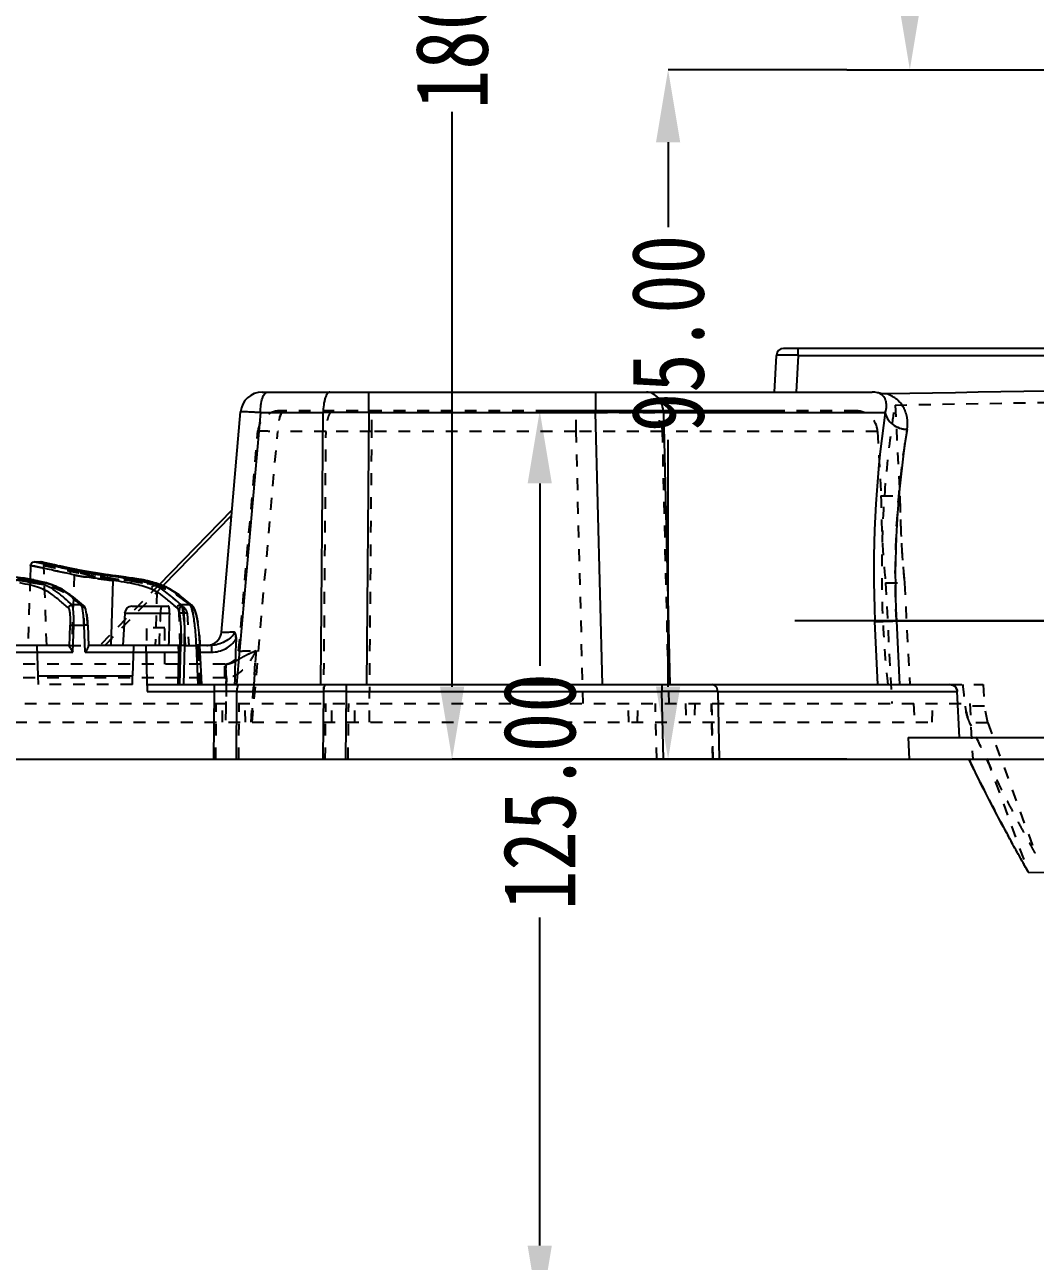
# Model space of a CAD drawing. Header units: millimetres. Extents: x -946 to 3963, y -10008 to 1396.
# Drawn here: x 113.6 to 252.9, y -220 to -49.7 of the extents above; entities that cross this region are included whole.
import ezdxf

# ---------------------------------------------------------------- set-up
doc = ezdxf.new("R2010")
doc.units = ezdxf.units.MM
doc.header["$LTSCALE"] = 16.335
doc.header["$PDMODE"] = 3
doc.header["$PDSIZE"] = 0.3125
doc.linetypes.add('HIDDEN', pattern=[0.2, 0.1, -0.1])
doc.layers.get('0').update_dxf_attribs({"linetype": 'CONTINUOUS'})
doc.layers.get('Defpoints').update_dxf_attribs({"linetype": 'CONTINUOUS'})
doc.layers.add('DEFAULT_2', color=8, linetype='HIDDEN')
doc.styles.get("Standard").update_dxf_attribs({"font": 'txt', "width": 0.8})
doc.dimstyles.new('11', dxfattribs={"dimtxt": 10, "dimasz": 10, "dimexe": 0, "dimexo": 0, "dimgap": 0, "dimtad": 0, "dimzin": 0, "dimdsep": 46, "dimtxsty": 'Standard', "dimcen": 0, "dimclrd": 4, "dimclre": 4, "dimclrt": 6, "dimazin": 0, "dimtfac": 1, "dimtofl": 0, "dimtmove": 0, "dimatfit": 3, "dimfxl": 0, "dimtolj": 1, "dimtzin": 0, "dimarcsym": 0})

# ---------------------------------------------------------------- blocks, each defined once
blk = doc.blocks.new('*D10')
at = {"color": 4, "lineweight": -2}
for p, q in [((226.92, -55.87), (202.29, -55.87)), ((202.29, -65.87), (202.29, -77.54)), ((202.29, -140.87), (202.29, -106.88)), ((226.92, -150.87), (202.29, -150.87))]:
    blk.add_line(p, q, dxfattribs=at)
at = {"color": 4}
for points in [[(200.62, -65.87), (203.96, -65.87), (202.29, -55.87)], [(200.62, -140.87), (203.96, -140.87), (202.29, -150.87)]]:
    blk.add_solid(points, dxfattribs=at)
at = {"layer": 'Defpoints', "color": 0}
for p in [(202.29, -55.87), (226.92, -55.87), (226.92, -150.87)]:
    blk.add_point(p, dxfattribs=at)
at = {"color": 6, "insert": (202.29, -92.21), "char_height": 10, "attachment_point": 5, "rotation": 90}
blk.add_mtext('\\A1;95.00', dxfattribs=at)
blk = doc.blocks.new('*D11')
at = {"color": 4, "lineweight": -2}
for p, q in [((214.49, 29.13), (172.52, 29.13)), ((172.52, 19.13), (172.52, -28.32)), ((172.52, -140.87), (172.52, -61.66)), ((214.49, -150.87), (172.52, -150.87))]:
    blk.add_line(p, q, dxfattribs=at)
at = {"color": 4}
for points in [[(170.86, 19.13), (174.19, 19.13), (172.52, 29.13)], [(170.86, -140.87), (174.19, -140.87), (172.52, -150.87)]]:
    blk.add_solid(points, dxfattribs=at)
at = {"layer": 'Defpoints', "color": 0}
for p in [(172.52, 29.13), (214.49, 29.13), (214.49, -150.87)]:
    blk.add_point(p, dxfattribs=at)
at = {"color": 6, "insert": (172.52, -44.99), "char_height": 10, "attachment_point": 5, "rotation": 90}
blk.add_mtext('\\A1;180.00', dxfattribs=at)
blk = doc.blocks.new('*D12')
at = {"color": 4, "lineweight": -2}
for p, q in [((217.61, -102.87), (184.6, -102.87)), ((184.6, -112.87), (184.6, -137.99)), ((184.6, -217.87), (184.6, -172.66)), ((217.61, -227.87), (184.6, -227.87))]:
    blk.add_line(p, q, dxfattribs=at)
at = {"color": 4}
for points in [[(182.93, -112.87), (186.27, -112.87), (184.6, -102.87)], [(182.93, -217.87), (186.27, -217.87), (184.6, -227.87)]]:
    blk.add_solid(points, dxfattribs=at)
at = {"layer": 'Defpoints', "color": 0}
for p in [(217.61, -102.87), (184.6, -227.87), (217.61, -227.87)]:
    blk.add_point(p, dxfattribs=at)
at = {"color": 6, "insert": (184.6, -155.33), "char_height": 10, "attachment_point": 5, "rotation": 90}
blk.add_mtext('\\A1;125.00', dxfattribs=at)
blk = doc.blocks.new('*D14')
at = {"color": 4, "lineweight": -2}
for p, q in [((226.92, -150.87), (415.79, -150.87)), ((415.79, -160.87), (415.79, -231.97)), ((415.79, -320.87), (415.79, -265.31)), ((226.92, -330.87), (415.79, -330.87))]:
    blk.add_line(p, q, dxfattribs=at)
at = {"color": 4}
for points in [[(414.12, -160.87), (417.45, -160.87), (415.79, -150.87)], [(414.12, -320.87), (417.45, -320.87), (415.79, -330.87)]]:
    blk.add_solid(points, dxfattribs=at)
at = {"layer": 'Defpoints', "color": 0}
for p in [(226.92, -150.87), (226.92, -330.87), (415.79, -330.87)]:
    blk.add_point(p, dxfattribs=at)
at = {"color": 6, "insert": (415.79, -248.64), "char_height": 10, "attachment_point": 5, "rotation": 90}
blk.add_mtext('\\A1;180.00', dxfattribs=at)
blk = doc.blocks.new('*D69')
at = {"color": 4, "lineweight": -2}
for p, q in [((186.91, 29.13), (235.6, 29.13)), ((235.6, 19.13), (235.6, -10.01)), ((235.6, -45.87), (235.6, -39.35)), ((226.92, -55.87), (235.6, -55.87))]:
    blk.add_line(p, q, dxfattribs=at)
at = {"color": 4}
for points in [[(233.93, 19.13), (237.27, 19.13), (235.6, 29.13)], [(233.93, -45.87), (237.27, -45.87), (235.6, -55.87)]]:
    blk.add_solid(points, dxfattribs=at)
at = {"layer": 'Defpoints', "color": 0}
for p in [(186.91, 29.13), (226.92, -55.87), (235.6, -55.87)]:
    blk.add_point(p, dxfattribs=at)
at = {"color": 6, "insert": (235.6, -24.68), "char_height": 10, "attachment_point": 5, "rotation": 90}
blk.add_mtext('\\A1;85.00', dxfattribs=at)
blk = doc.blocks.new('*D74')
at = {"color": 4, "lineweight": -2}
for p, q in [((226.92, -55.87), (381.93, -55.87)), ((381.93, -65.87), (381.93, -88.16)), ((381.93, -121.78), (381.93, -117.49)), ((368.06, -131.78), (381.93, -131.78))]:
    blk.add_line(p, q, dxfattribs=at)
at = {"color": 4}
for points in [[(380.27, -65.87), (383.6, -65.87), (381.93, -55.87)], [(380.27, -121.78), (383.6, -121.78), (381.93, -131.78)]]:
    blk.add_solid(points, dxfattribs=at)
at = {"layer": 'Defpoints', "color": 0}
for p in [(226.92, -55.87), (368.06, -131.78), (381.93, -131.78)]:
    blk.add_point(p, dxfattribs=at)
at = {"color": 6, "insert": (381.93, -102.83), "char_height": 10, "attachment_point": 5, "rotation": 90}
blk.add_mtext('\\A1;75.91', dxfattribs=at)

msp = doc.modelspace()

# ---------------------------------------------------------------- linework, layer by layer
at = {"color": 7, "linetype": 'Continuous'}
for p, q in [((216.941, -100.272), (217.205, -95.219)), ((336.261, -94.272), (218.204, -94.272)), ((220.201, -95.219), (219.937, -100.272)), ((220.201, -95.219), (220.201, -94.272)), ((220.201, -95.219), (336.261, -95.219)), ((146.371, -100.272), (230.392, -100.272)), ((161.065, -103.115), (161.065, -100.272)), ((192.285, -100.272), (192.285, -103.115)), ((140.729, -133.346), (143.383, -103.01)), ((146.107, -103.115), (142.83, -140.572)), ((146.107, -103.115), (154.749, -103.115)), ((154.43, -140.572), (154.749, -103.115)), ((161.065, -103.115), (160.746, -140.572)), ((161.065, -103.115), (192.285, -103.115)), ((193.226, -140.572), (192.285, -103.115)), ((201.653, -103.115), (232.208, -103.115)), ((201.653, -103.115), (202.542, -140.572)), ((132.148, -126.813), (142.203, -116.501)), ((142.135, -117.273), (132.68, -126.971)), ((114.444, -124.155), (114.376, -126.087)), ((114.695, -124.211), (114.444, -124.155)), ((115.003, -124.279), (114.695, -124.211)), ((114.943, -123.673), (115.778, -123.673)), ((115.19, -123.728), (114.943, -123.673)), ((116.763, -124.668), (115.003, -124.279)), ((115.72, -123.845), (115.19, -123.728)), ((115.819, -123.868), (115.72, -123.845)), ((116.356, -123.799), (115.779, -123.673)), ((116.707, -124.065), (115.819, -123.868)), ((116.409, -123.8), (115.879, -123.684)), ((113.747, -125.954), (107.626, -125.126)), ((113.746, -125.954), (113.659, -125.95)), ((114.377, -126.073), (113.742, -125.984)), ((113.746, -125.954), (113.746, -125.954)), ((121.306, -124.855), (120.023, -124.579)), ((121.304, -124.865), (121.404, -124.876)), ((121.404, -124.876), (121.411, -124.877)), ((125.021, -125.46), (121.405, -124.877)), ((129.951, -126.164), (125.021, -125.46)), ((125.783, -126.236), (125.515, -135.172)), ((132.161, -126.8), (129.731, -126.122)), ((133.083, -127.09), (129.951, -126.164)), ((135.016, -128.288), (133.083, -127.09)), ((121.729, -129.694), (120.337, -128.538)), ((136.711, -129.679), (135.016, -128.288)), ((121.4, -129.575), (120.145, -129.575)), ((121.729, -129.694), (121.723, -129.689)), ((127.402, -130.719), (127.168, -135.172)), ((127.402, -130.719), (133.568, -130.719)), ((128.4, -129.772), (133.442, -129.772)), ((135.13, -129.561), (136.384, -129.561)), ((136.711, -129.678), (136.701, -129.67)), ((119.809, -135.324), (119.89, -132.4)), ((120.281, -136.119), (120.384, -132.392)), ((120.384, -132.392), (121.808, -132.392)), ((121.969, -136.119), (121.808, -132.392)), ((122.29, -132.063), (122.244, -131.505)), ((122.307, -132.396), (122.29, -132.063)), ((122.307, -132.396), (122.307, -132.396)), ((122.307, -132.396), (122.432, -135.281)), ((231.202, -140.572), (230.796, -131.865)), ((233.757, -131.796), (315.313, -131.754)), ((233.757, -131.796), (234.165, -140.572)), ((119.736, -135.172), (107.778, -135.172)), ((107.82, -136.119), (120.281, -136.119)), ((115.317, -135.172), (115.427, -139.372)), ((121.969, -136.119), (134.851, -136.119)), ((134.736, -135.172), (122.365, -135.172)), ((128.6, -135.172), (128.49, -139.372)), ((130.317, -135.172), (130.483, -141.52)), ((134.877, -135.162), (134.728, -140.572)), ((134.877, -135.162), (135.163, -135.162)), ((135.017, -140.572), (135.163, -135.162)), ((135.657, -135.173), (135.511, -140.572)), ((135.657, -135.173), (137.279, -135.173)), ((137.515, -140.572), (137.279, -135.173)), ((137.778, -135.168), (137.753, -134.665)), ((139.348, -135.172), (137.779, -135.172)), ((137.779, -135.179), (137.779, -135.179)), ((138.014, -140.572), (137.779, -135.179)), ((137.82, -136.119), (139.348, -136.119)), ((139.348, -135.172), (139.348, -136.119)), ((115.427, -139.372), (128.49, -139.372)), ((130.459, -140.572), (241.131, -140.572)), ((139.72, -140.572), (139.72, -141.52)), ((157.961, -141.52), (157.961, -140.572)), ((201.447, -140.572), (201.447, -141.52)), ((130.483, -141.52), (139.72, -141.52)), ((139.72, -141.52), (139.64, -150.872)), ((142.798, -150.872), (142.878, -141.52)), ((142.878, -141.52), (154.803, -141.52)), ((154.803, -141.52), (154.723, -150.872)), ((157.881, -150.872), (157.961, -141.52)), ((157.961, -141.52), (201.447, -141.52)), ((201.677, -150.872), (201.447, -141.52)), ((209.127, -141.52), (242.144, -141.52)), ((209.127, -141.52), (209.347, -150.872)), ((242.443, -147.872), (242.144, -141.52)), ((235.36, -147.872), (311.934, -147.872)), ((235.36, -147.872), (235.509, -150.872)), ((-169.738, -150.872), (312.413, -150.872)), ((243.853, -151.091), (243.747, -150.872)), ((251.912, -166.4), (332.872, -167.813))]:
    msp.add_line(p, q, dxfattribs=at)
msp.add_line((336.261, -131.772), (219.731, -131.772))
for points in [[(120.337, -128.538), (118.794, -127.454), (116.621, -126.561), (113.746, -125.954)], [(122.112, -130.59), (122.031, -130.252), (121.938, -129.992), (121.803, -129.769), (121.723, -129.689)], [(122.244, -131.505), (122.184, -131.011), (122.112, -130.59)], [(137.23, -130.74), (137.057, -130.212), (136.848, -129.826), (136.701, -129.67)], [(137.753, -134.665), (137.661, -133.45), (137.538, -132.367), (137.392, -131.458), (137.23, -130.74)]]:
    msp.add_lwpolyline(points, dxfattribs=at)
for centre, radius, start, end in [((218.204, -95.272), 1, 90, 177), ((146.371, -103.272), 3, 90, 175), ((230.39, -103.29), 3.019, 75.29834, 89.97288), ((157.907, -2568.733), 2465.62, 89.926616, 90.073384), ((197.313, -841.042), 737.944, 89.855949, 90.390364), ((198.468, -429.276), 326.177, 89.44062, 89.87712), ((382.333, -124.892), 151.697, 171.74611, 182.63481), ((359.218, -125.558), 125.617, 170.77455, 182.84652), ((107.997, -162.605), 37.09, 81.06565, 81.21875), ((108.696, -158.223), 32.652, 79.45274, 81.08382), ((124.746, -106.25), 19.692, 259.67697, 259.85622), ((122.92, -118.993), 6.091, 254.61308, 255.40141), ((125.044, -151.1), 25.402, 78.1819, 79.63429), ((115.845, -150.516), 27.792, 47.45709, 49.68866), ((99.342, -173.526), 57.489, 49.88422, 50.56213), ((128.4, -130.772), 1, 90, 177), ((136.395, -130.046), 0.485, 50.86984, 91.21969), ((138.736, -133.172), 2, 287.34254, 355), ((205.287, -1327.24), 1185.727, 89.814457, 90.185543)]:
    msp.add_arc(centre, radius, start, end, dxfattribs=at)
msp.add_ellipse((156.362, -0.546), major_axis=(13.315, 151.981), ratio=0.0262184, start_param=-3.6343907, end_param=-3.5385921, dxfattribs=at)
for points, knots in [([(220.201, -95.22), (220.006, -95.216), (219.624, -95.21), (219.07, -95.203), (218.559, -95.199), (218.111, -95.198), (217.786, -95.198), (217.571, -95.201), (217.445, -95.203), (217.348, -95.207), (217.271, -95.208), (217.236, -95.216), (217.206, -95.214), (217.205, -95.22)], [0, 0, 0, 0, 0.195139, 0.3823862, 0.5551035, 0.7066391, 0.8304197, 0.8805752, 0.9224164, 0.9556094, 0.9798078, 0.9946755, 1, 1, 1, 1]), ([(146.392, -101.124), (146.434, -100.996), (146.521, -100.77), (146.682, -100.493), (146.858, -100.317), (146.996, -100.272), (147.055, -100.272)], [0, 0, 0, 0, 0.3569269, 0.6374694, 0.8434011, 1, 1, 1, 1]), ([(155.696, -100.272), (155.638, -100.272), (155.504, -100.315), (155.331, -100.484), (155.171, -100.753), (155.027, -101.117), (154.91, -101.561), (154.792, -102.233), (154.755, -102.76), (154.749, -103.115)], [0, 0, 0, 0, 0.0553516, 0.127672, 0.2258249, 0.3506518, 0.4989289, 0.662669, 1, 1, 1, 1]), ([(201.653, -103.115), (201.638, -102.756), (201.506, -102.031), (201, -101.08), (200.225, -100.426), (199.598, -100.272), (199.311, -100.272)], [0, 0, 0, 0, 0.2675116, 0.539137, 0.786428, 1, 1, 1, 1]), ([(232.208, -103.117), (232.311, -102.814), (232.434, -102.232), (232.335, -101.518), (232.115, -101.062), (231.883, -100.776), (231.569, -100.523), (231.305, -100.415), (231.157, -100.371)], [0, 0, 0, 0, 0.2900765, 0.5289605, 0.6376483, 0.7456503, 0.8598795, 1, 1, 1, 1]), ([(146.107, -103.115), (146.113, -102.767), (146.161, -102.095), (146.293, -101.432), (146.392, -101.124)], [0, 0, 0, 0, 0.5183929, 1, 1, 1, 1]), ([(235.227, -105.419), (235.292, -104.874), (235.325, -104.06), (235.046, -103.055), (234.746, -102.399), (234.356, -101.806), (233.655, -101.091), (232.961, -100.725), (232.465, -100.542)], [0, 0, 0, 0, 0.2699054, 0.3926155, 0.5100561, 0.6242123, 0.7399809, 1, 1, 1, 1]), ([(146.107, -103.115), (145.915, -103.104), (145.547, -103.083), (145.024, -103.055), (144.562, -103.032), (144.169, -103.015), (143.886, -103.005), (143.7, -103.001), (143.591, -102.999), (143.507, -103), (143.44, -103), (143.409, -103.005), (143.383, -103.006), (143.383, -103.01)], [0, 0, 0, 0, 0.2123126, 0.4049692, 0.5753127, 0.7206868, 0.8384379, 0.8861278, 0.9259209, 0.9574912, 0.9805194, 0.9947134, 1, 1, 1, 1]), ([(232.208, -103.115), (232.252, -103.411), (232.488, -104.031), (233.196, -104.782), (234.157, -105.278), (234.875, -105.407), (235.227, -105.419)], [0, 0, 0, 0, 0.2195795, 0.4722649, 0.7417191, 1, 1, 1, 1]), ([(114.444, -124.155), (114.448, -124.031), (114.559, -123.774), (114.818, -123.673), (114.943, -123.673)], [0, 0, 0, 0, 0.5001274, 1, 1, 1, 1]), ([(121.305, -124.865), (120.746, -124.738), (119.713, -124.523), (118.063, -124.17), (116.974, -123.933), (116.356, -123.799)], [0, 0, 0, 0, 0.3398504, 0.6247903, 1, 1, 1, 1]), ([(120.342, -124.857), (119.654, -124.708), (118.441, -124.449), (117.23, -124.181), (116.707, -124.065)], [0, 0, 0, 0, 0.5675554, 1, 1, 1, 1]), ([(107.914, -125.174), (108.829, -125.324), (110.749, -125.546), (112.663, -125.81), (113.659, -125.95)], [0, 0, 0, 0, 0.4795834, 1, 1, 1, 1]), ([(113.796, -126.173), (113.708, -126.156), (113.334, -126.086), (112.958, -126.023), (112.671, -125.979)], [0, 0, 0, 0, 0.2372812, 1, 1, 1, 1]), ([(119.86, -125.339), (119.564, -125.275), (118.531, -125.053), (117.499, -124.83), (116.763, -124.668)], [0, 0, 0, 0, 0.2870026, 1, 1, 1, 1]), ([(119.86, -125.339), (119.866, -125.216), (119.971, -124.967), (120.222, -124.859), (120.342, -124.857)], [0, 0, 0, 0, 0.505805, 1, 1, 1, 1]), ([(121.217, -125.624), (121.09, -125.601), (120.636, -125.514), (120.185, -125.41), (119.86, -125.339)], [0, 0, 0, 0, 0.2797576, 1, 1, 1, 1]), ([(121.891, -125.179), (121.743, -125.153), (121.224, -125.056), (120.711, -124.938), (120.342, -124.857)], [0, 0, 0, 0, 0.2851152, 1, 1, 1, 1]), ([(125.782, -126.235), (124.965, -126.127), (123.461, -125.946), (121.957, -125.756), (121.278, -125.635)], [0, 0, 0, 0, 0.5443533, 1, 1, 1, 1]), ([(122.035, -125.031), (121.974, -125.019), (121.756, -124.976), (121.54, -124.927), (121.385, -124.887)], [0, 0, 0, 0, 0.279381, 1, 1, 1, 1]), ([(131.574, -126.943), (131.043, -126.725), (129.733, -126.331), (127.911, -125.988), (126.127, -125.739), (124.626, -125.554), (123.202, -125.378), (122.298, -125.25), (121.891, -125.179)], [0, 0, 0, 0, 0.1745539, 0.414331, 0.5635607, 0.7224356, 0.874268, 1, 1, 1, 1]), ([(125.154, -125.479), (124.571, -125.406), (123.529, -125.278), (122.489, -125.119), (122.035, -125.031)], [0, 0, 0, 0, 0.5590525, 1, 1, 1, 1]), ([(129.614, -126.113), (128.91, -125.983), (127.424, -125.761), (125.933, -125.576), (125.154, -125.479)], [0, 0, 0, 0, 0.4771279, 1, 1, 1, 1]), ([(119.651, -130.053), (119.456, -129.874), (119.065, -129.524), (118.469, -129.025), (117.88, -128.544), (117.278, -128.061), (116.552, -127.612), (115.605, -127.215), (114.378, -126.859), (113.453, -126.664), (112.938, -126.569)], [0, 0, 0, 0, 0.1027999, 0.20407, 0.3022225, 0.3984841, 0.5038909, 0.6327554, 0.7961909, 1, 1, 1, 1]), ([(114.985, -126.434), (114.893, -126.411), (114.499, -126.316), (114.101, -126.232), (113.796, -126.173)], [0, 0, 0, 0, 0.233861, 1, 1, 1, 1]), ([(114.673, -126.122), (114.81, -126.148), (115.311, -126.246), (115.81, -126.359), (116.17, -126.455)], [0, 0, 0, 0, 0.2717052, 1, 1, 1, 1]), ([(120.145, -129.575), (119.811, -129.267), (119.141, -128.68), (118.286, -127.968), (117.552, -127.435), (116.877, -127.053), (116.009, -126.714), (115.352, -126.527), (114.985, -126.434)], [0, 0, 0, 0, 0.2222964, 0.4359776, 0.5446218, 0.6658403, 0.8147743, 1, 1, 1, 1]), ([(116.17, -126.455), (116.273, -126.482), (116.655, -126.587), (117.032, -126.709), (117.302, -126.809)], [0, 0, 0, 0, 0.2714302, 1, 1, 1, 1]), ([(117.302, -126.809), (117.368, -126.833), (117.615, -126.928), (117.859, -127.033), (118.034, -127.116)], [0, 0, 0, 0, 0.2652777, 1, 1, 1, 1]), ([(118.034, -127.116), (118.37, -127.276), (118.986, -127.628), (119.818, -128.259), (120.61, -128.904), (121.137, -129.344), (121.4, -129.575)], [0, 0, 0, 0, 0.2666778, 0.5069395, 0.749118, 1, 1, 1, 1]), ([(131.088, -127.423), (130.409, -127.141), (128.648, -126.655), (126.853, -126.378), (125.782, -126.235)], [0, 0, 0, 0, 0.4050036, 1, 1, 1, 1]), ([(132.703, -126.968), (132.54, -126.898), (131.743, -126.586), (130.91, -126.376), (130.246, -126.237)], [0, 0, 0, 0, 0.207427, 1, 1, 1, 1]), ([(131.088, -127.423), (131.095, -127.3), (131.203, -127.053), (131.453, -126.946), (131.574, -126.943)], [0, 0, 0, 0, 0.5040137, 1, 1, 1, 1]), ([(133.824, -129.323), (133.618, -129.148), (133.256, -128.853), (132.744, -128.433), (132.27, -128.064), (131.723, -127.713), (131.313, -127.517), (131.088, -127.423)], [0, 0, 0, 0, 0.2427363, 0.4185492, 0.5937437, 0.7815882, 1, 1, 1, 1]), ([(135.13, -129.561), (134.86, -129.313), (134.318, -128.834), (133.487, -128.159), (132.624, -127.456), (131.951, -127.098), (131.574, -126.943)], [0, 0, 0, 0, 0.2482018, 0.4894143, 0.7239503, 1, 1, 1, 1]), ([(135.861, -129.126), (135.622, -128.928), (135.151, -128.541), (134.435, -127.959), (133.632, -127.412), (133.032, -127.108), (132.703, -126.968)], [0, 0, 0, 0, 0.2425879, 0.476568, 0.7204515, 1, 1, 1, 1]), ([(119.651, -130.053), (119.657, -129.93), (119.769, -129.68), (120.022, -129.577), (120.145, -129.575)], [0, 0, 0, 0, 0.5003469, 1, 1, 1, 1]), ([(119.651, -130.053), (119.678, -130.077), (119.722, -130.164), (119.772, -130.329), (119.815, -130.559), (119.866, -130.974), (119.899, -131.596), (119.898, -132.119), (119.89, -132.4)], [0, 0, 0, 0, 0.0459752, 0.1186673, 0.2175499, 0.3404639, 0.6458238, 1, 1, 1, 1]), ([(120.384, -132.392), (120.392, -132.055), (120.393, -131.564), (120.371, -130.936), (120.345, -130.529), (120.309, -130.184), (120.266, -129.907), (120.218, -129.711), (120.174, -129.605), (120.145, -129.575)], [0, 0, 0, 0, 0.3552972, 0.5171195, 0.6617185, 0.7850097, 0.8837686, 0.9554884, 1, 1, 1, 1]), ([(121.723, -129.689), (121.7, -129.669), (121.604, -129.605), (121.485, -129.573), (121.4, -129.575)], [0, 0, 0, 0, 0.2601389, 1, 1, 1, 1]), ([(121.495, -129.759), (121.481, -129.72), (121.456, -129.655), (121.42, -129.594), (121.4, -129.575)], [0, 0, 0, 0, 0.5916004, 1, 1, 1, 1]), ([(121.654, -130.516), (121.633, -130.368), (121.59, -130.114), (121.53, -129.862), (121.495, -129.759)], [0, 0, 0, 0, 0.5779381, 1, 1, 1, 1]), ([(121.749, -131.385), (121.743, -131.307), (121.718, -131.016), (121.685, -130.727), (121.654, -130.516)], [0, 0, 0, 0, 0.2698439, 1, 1, 1, 1]), ([(133.568, -130.719), (133.572, -130.594), (133.571, -130.364), (133.55, -130.07), (133.516, -129.882), (133.479, -129.793), (133.453, -129.772), (133.442, -129.772)], [0, 0, 0, 0, 0.386597, 0.7030314, 0.9086397, 0.9663417, 1, 1, 1, 1]), ([(134.636, -130.039), (134.643, -129.916), (134.754, -129.667), (135.007, -129.563), (135.13, -129.561)], [0, 0, 0, 0, 0.5003584, 1, 1, 1, 1]), ([(134.636, -130.039), (134.695, -130.094), (134.792, -130.284), (134.9, -130.642), (134.996, -131.144), (135.074, -131.772), (135.132, -132.512), (135.181, -133.654), (135.179, -134.548), (135.163, -135.162)], [0, 0, 0, 0, 0.0464731, 0.1188946, 0.2173103, 0.3401969, 0.4843296, 0.6455648, 1, 1, 1, 1]), ([(135.13, -129.561), (135.191, -129.622), (135.287, -129.83), (135.395, -130.221), (135.491, -130.771), (135.569, -131.46), (135.627, -132.271), (135.676, -133.522), (135.673, -134.5), (135.657, -135.173)], [0, 0, 0, 0, 0.0454296, 0.1172827, 0.2154952, 0.3388439, 0.4836602, 0.6447491, 1, 1, 1, 1]), ([(136.505, -129.733), (136.495, -129.715), (136.461, -129.654), (136.42, -129.595), (136.384, -129.561)], [0, 0, 0, 0, 0.2940587, 1, 1, 1, 1]), ([(136.839, -130.861), (136.793, -130.633), (136.705, -130.251), (136.579, -129.876), (136.505, -129.733)], [0, 0, 0, 0, 0.5898747, 1, 1, 1, 1]), ([(137.279, -135.173), (137.247, -134.375), (137.15, -132.932), (136.966, -131.495), (136.839, -130.861)], [0, 0, 0, 0, 0.5521806, 1, 1, 1, 1]), ([(119.89, -132.4), (119.907, -132.395), (119.965, -132.393), (120.072, -132.387), (120.219, -132.388), (120.328, -132.39), (120.384, -132.392)], [0, 0, 0, 0, 0.1129792, 0.3407952, 0.6579706, 1, 1, 1, 1]), ([(121.808, -132.392), (121.804, -132.306), (121.79, -131.97), (121.77, -131.635), (121.749, -131.385)], [0, 0, 0, 0, 0.2556882, 1, 1, 1, 1]), ([(122.306, -132.396), (122.304, -132.393), (122.288, -132.391), (122.262, -132.387), (122.214, -132.385), (122.122, -132.383), (121.984, -132.386), (121.868, -132.389), (121.808, -132.392)], [0, 0, 0, 0, 0.0240119, 0.0818115, 0.1746654, 0.3029654, 0.6386763, 1, 1, 1, 1]), ([(230.796, -131.865), (230.924, -131.875), (231.286, -131.875), (231.952, -131.865), (232.81, -131.837), (233.436, -131.811), (233.757, -131.796)], [0, 0, 0, 0, 0.1301793, 0.3657913, 0.6744894, 1, 1, 1, 1]), ([(142.51, -133.312), (142.501, -133.475), (142.389, -133.712), (142.175, -133.956), (141.822, -134.29), (141.207, -134.686), (140.316, -135.066), (139.67, -135.172), (139.348, -135.172)], [0, 0, 0, 0, 0.1263882, 0.1895569, 0.2524502, 0.5017154, 0.7504809, 1, 1, 1, 1]), ([(139.348, -136.119), (139.683, -136.113), (140.357, -136.037), (141.306, -135.671), (142.135, -135.086), (142.573, -134.565), (142.747, -134.278)], [0, 0, 0, 0, 0.2502134, 0.5002948, 0.7502335, 1, 1, 1, 1]), ([(140.729, -133.346), (140.728, -133.349), (140.744, -133.349), (140.761, -133.352), (140.802, -133.353), (140.853, -133.354), (140.92, -133.354), (141.038, -133.353), (141.219, -133.35), (141.476, -133.344), (141.782, -133.336), (142.132, -133.325), (142.38, -133.316), (142.51, -133.311)], [0, 0, 0, 0, 0.0044226, 0.0170917, 0.0381197, 0.0674464, 0.1049921, 0.1506655, 0.2656293, 0.410504, 0.5833078, 0.7810422, 1, 1, 1, 1]), ([(142.747, -134.278), (142.75, -134.192), (142.744, -133.858), (142.645, -133.52), (142.51, -133.311)], [0, 0, 0, 0, 0.2577841, 1, 1, 1, 1]), ([(119.809, -135.324), (119.801, -135.285), (119.792, -135.235), (119.754, -135.172), (119.736, -135.172)], [0, 0, 0, 0, 0.6817373, 1, 1, 1, 1]), ([(119.809, -135.324), (119.812, -135.339), (119.833, -135.41), (119.868, -135.476), (119.896, -135.527)], [0, 0, 0, 0, 0.2105049, 1, 1, 1, 1]), ([(119.896, -135.527), (119.922, -135.574), (120.044, -135.776), (120.179, -135.969), (120.281, -136.119)], [0, 0, 0, 0, 0.2281352, 1, 1, 1, 1]), ([(121.969, -136.119), (122.021, -136.04), (122.124, -135.886), (122.269, -135.664), (122.379, -135.47), (122.434, -135.338), (122.432, -135.282)], [0, 0, 0, 0, 0.296806, 0.5776166, 0.8225553, 1, 1, 1, 1]), ([(134.851, -136.119), (134.854, -135.997), (134.854, -135.771), (134.837, -135.479), (134.805, -135.287), (134.772, -135.196), (134.747, -135.172), (134.736, -135.172)], [0, 0, 0, 0, 0.3776903, 0.6946821, 0.9066466, 0.9666329, 1, 1, 1, 1]), ([(135.163, -135.162), (135.18, -135.156), (135.237, -135.153), (135.345, -135.147), (135.493, -135.147), (135.601, -135.148), (135.657, -135.15)], [0, 0, 0, 0, 0.1102885, 0.3411902, 0.6596154, 1, 1, 1, 1]), ([(137.279, -135.161), (137.338, -135.158), (137.453, -135.155), (137.592, -135.153), (137.685, -135.155), (137.735, -135.158), (137.76, -135.162), (137.778, -135.164), (137.778, -135.168)], [0, 0, 0, 0, 0.3566478, 0.6924102, 0.8241843, 0.9203906, 0.978536, 1, 1, 1, 1]), ([(142.878, -141.52), (142.88, -141.401), (142.897, -141.174), (142.958, -140.873), (143.044, -140.664), (143.149, -140.572), (143.193, -140.572)], [0, 0, 0, 0, 0.340915, 0.6525406, 0.8723107, 1, 1, 1, 1]), ([(155.119, -140.572), (155.074, -140.572), (154.969, -140.664), (154.884, -140.873), (154.822, -141.174), (154.805, -141.401), (154.803, -141.52)], [0, 0, 0, 0, 0.1276894, 0.3474595, 0.6590847, 1, 1, 1, 1]), ([(209.127, -141.52), (209.122, -141.399), (209.073, -141.159), (208.879, -140.761), (208.558, -140.572), (208.359, -140.572)], [0, 0, 0, 0, 0.2741929, 0.5477642, 1, 1, 1, 1]), ([(242.144, -141.52), (242.132, -141.271), (241.899, -140.764), (241.381, -140.572), (241.131, -140.572)], [0, 0, 0, 0, 0.4995115, 1, 1, 1, 1]), ([(142.878, -141.52), (142.62, -141.519), (141.568, -141.519), (140.515, -141.519), (139.72, -141.52)], [0, 0, 0, 0, 0.2443205, 1, 1, 1, 1]), ([(157.961, -141.52), (157.693, -141.519), (156.641, -141.519), (155.588, -141.519), (154.803, -141.52)], [0, 0, 0, 0, 0.2541134, 1, 1, 1, 1]), ([(251.912, -166.4), (251.917, -166.405), (251.885, -166.355), (251.873, -166.329), (251.814, -166.227), (251.716, -166.051), (251.533, -165.729), (251.267, -165.254), (250.927, -164.646), (250.521, -163.915), (250.051, -163.064), (249.312, -161.712), (248.266, -159.772), (246.896, -157.169), (245.398, -154.238), (244.377, -152.171), (243.853, -151.091)], [0, 0, 0, 0, 0.0011652, 0.0046495, 0.0104349, 0.0185033, 0.0414169, 0.0732033, 0.1135272, 0.1620209, 0.2182986, 0.2819056, 0.4292285, 0.6003574, 0.7918129, 1, 1, 1, 1])]:
    msp.add_open_spline(points, degree=3, knots=knots, dxfattribs=at)
for points in [[(332.855, -98.712), (299.392, -99.32), (265.928, -99.93), (232.465, -100.542)], [(232.465, -100.542), (232.025, -100.549), (231.582, -100.482), (231.156, -100.371)], [(133.568, -130.719), (133.532, -132.204), (133.495, -133.688), (133.457, -135.172)]]:
    msp.add_open_spline(points, degree=3, dxfattribs=at)
at = {"layer": 'DEFAULT_2', "color": 8, "linetype": 'HIDDEN'}
for p, q in [((233.574, -102.064), (270.761, -101.415)), ((233.574, -102.064), (234.229, -114.572)), ((228.165, -102.872), (148.754, -102.872)), ((161.465, -105.715), (161.465, -102.872)), ((189.621, -105.715), (189.621, -102.872)), ((143.111, -135.946), (145.765, -105.61)), ((144.985, -145.772), (148.49, -105.715)), ((155.149, -105.715), (148.49, -105.715)), ((154.809, -145.772), (155.149, -105.715)), ((161.125, -145.772), (161.465, -105.715)), ((189.621, -105.715), (161.465, -105.715)), ((190.586, -143.172), (189.621, -105.715)), ((231.161, -105.715), (201.517, -105.715)), ((202.414, -143.172), (201.517, -105.715)), ((231.161, -105.715), (231.626, -114.572)), ((231.626, -114.572), (234.229, -114.572)), ((234.229, -114.572), (234.239, -115.259)), ((114.444, -124.155), (120.434, -125.466)), ((115.778, -123.673), (115.879, -123.684)), ((116.662, -135.172), (116.277, -124.155)), ((116.941, -124.3), (116.277, -124.155)), ((120.023, -124.579), (116.409, -123.8)), ((113.742, -125.984), (109.993, -125.456)), ((120.44, -125.466), (120.115, -135.172)), ((121.411, -124.877), (121.306, -124.855)), ((121.411, -124.877), (121.404, -124.876)), ((125.021, -125.46), (124.953, -125.451)), ((234.757, -125.437), (234.858, -126.572)), ((114.376, -126.087), (114.059, -135.172)), ((114.77, -126.129), (114.377, -126.073)), ((117.901, -127.009), (114.77, -126.129)), ((119.905, -128.203), (117.901, -127.009)), ((132.148, -126.813), (123.998, -135.172)), ((132.68, -126.971), (124.684, -135.172)), ((232.254, -126.572), (234.858, -126.572)), ((232.254, -126.572), (233.124, -143.172)), ((234.858, -126.572), (235.592, -140.572)), ((121.728, -129.693), (119.905, -128.203)), ((131.857, -127.806), (131.604, -135.172)), ((135.016, -128.288), (134.89, -128.191)), ((121.723, -129.688), (121.727, -129.692)), ((121.803, -129.77), (121.803, -129.769)), ((122.112, -130.591), (122.112, -130.59)), ((122.184, -131.013), (122.184, -131.012)), ((136.001, -130.719), (134.91, -130.719)), ((135.035, -135.172), (134.91, -130.719)), ((135.778, -135.172), (135.597, -130.719)), ((136.001, -130.719), (136.234, -135.172)), ((136.701, -129.669), (136.711, -129.679)), ((122.244, -131.509), (122.244, -131.507)), ((122.29, -132.067), (122.29, -132.065)), ((122.302, -132.4), (122.307, -132.396)), ((122.307, -132.396), (122.307, -132.396)), ((132.951, -132.772), (130.451, -132.772)), ((130.451, -137.772), (130.451, -132.772)), ((132.951, -137.772), (132.951, -132.772)), ((137.541, -132.387), (137.538, -132.367)), ((137.663, -133.469), (137.661, -133.45)), ((119.736, -135.172), (122.365, -135.172)), ((122.425, -135.247), (122.432, -135.282)), ((134.736, -135.172), (134.877, -135.162)), ((134.877, -135.162), (135.163, -135.162)), ((135.163, -135.162), (135.657, -135.173)), ((137.779, -135.172), (137.279, -135.173)), ((137.74, -140.572), (137.507, -135.172)), ((137.773, -135.173), (137.507, -135.173)), ((137.82, -136.119), (137.548, -136.119)), ((137.886, -137.772), (137.773, -135.173)), ((137.773, -135.183), (137.779, -135.179)), ((144.834, -145.772), (145.515, -135.889)), ((145.515, -135.889), (145.189, -140.572)), ((141.207, -137.772), (-150.426, -137.772)), ((138.009, -140.572), (137.886, -137.772)), ((141.207, -139.667), (141.207, -137.772)), ((141.207, -139.667), (-84.794, -139.667)), ((115.427, -139.372), (115.459, -140.572)), ((128.459, -140.572), (128.49, -139.372)), ((141.405, -140.572), (141.427, -139.661)), ((128.459, -140.572), (115.459, -140.572)), ((145.189, -140.572), (144.834, -145.772)), ((241.131, -140.572), (245.72, -140.572)), ((245.721, -140.572), (245.876, -143.53)), ((-167.336, -143.172), (243.857, -143.172)), ((139.965, -150.872), (140.03, -143.172)), ((140.862, -145.772), (140.862, -143.172)), ((143.123, -150.872), (143.188, -143.172)), ((144.031, -145.772), (144.009, -143.172)), ((155.048, -150.872), (155.113, -143.172)), ((155.957, -145.772), (155.934, -143.172)), ((158.206, -150.872), (158.271, -143.172)), ((159.115, -145.772), (159.092, -143.172)), ((196.895, -145.772), (196.829, -143.172)), ((198.062, -145.772), (198.127, -143.172)), ((200.737, -150.872), (200.546, -143.172)), ((204.709, -143.172), (204.773, -145.772)), ((205.951, -143.172), (205.888, -145.772)), ((208.447, -150.872), (208.264, -143.172)), ((208.264, -143.172), (208.326, -145.772)), ((236.124, -143.172), (236.261, -145.772)), ((238.661, -145.772), (238.797, -143.172)), ((245.876, -143.53), (243.215, -143.53)), ((243.857, -143.172), (244.261, -150.872)), ((246.347, -145.847), (245.876, -143.53)), ((-162.139, -145.772), (238.661, -145.772)), ((208.326, -145.772), (208.447, -150.872)), ((246.347, -145.847), (243.869, -145.847)), ((246.347, -145.847), (252.886, -163.813)), ((243.747, -150.872), (243.853, -151.091)), ((246.261, -150.872), (251.912, -166.4)), ((248.858, -160.868), (248.908, -160.961)), ((251.574, -165.8), (251.912, -166.4))]:
    msp.add_line(p, q, dxfattribs=at)
msp.add_lwpolyline([(134.89, -128.191), (132.878, -127), (132.161, -126.8)], dxfattribs=at)
for centre, radius, start, end in [((148.754, -105.872), 3, 90, 175), ((157.907, -2504.865), 2401.753, 89.924665, 90.075335), ((228.165, -105.872), 3, 3, 90), ((158.307, -2571.333), 2465.62, 89.926616, 90.073384), ((158.307, -2507.465), 2401.752, 89.924665, 90.075335), ((377.021, -112.968), 145.405, 180.63182, 185.36818), ((382.26, -112.83), 148.041, 180.67402, 185.32598), ((381.789, -112.857), 147.57, 180.9328, 184.89033), ((109.78, -177.88), 53.888, 77.12487, 77.68452), ((108.151, -165.043), 39.071, 80.54429, 81.54899), ((54.305, -208.999), 103.927, 49.43189, 49.63843), ((135.002, -130.772), 1, 3, 72.54006), ((65.753, -213.196), 109.425, 49.45929, 49.65229), ((138.736, -133.172), 2, 270, 287.34254), ((141.119, -135.772), 2, 270, 355), ((141.207, -135.577), 2.195, 270.00277, 272.96051), ((141.207, -135.542), 4.125, 270.00074, 273.0537), ((1174.179, -164.448), 1033.05, 178.625115, 178.964097), ((-318.931, -164.14), 461.008, 3.04368, 3.21247), ((1120.57, -163.347), 979.43, 178.667523, 178.971784), ((403.058, -124.057), 161.024, 185.8867, 186.94584), ((402.878, -124.077), 160.843, 185.88611, 186.94644), ((205.287, -1614.941), 1473.427, 89.850686, 90.149314), ((468.823, -41.987), 250.03, 205.87208, 207.25017), ((486.585, -32.894), 269.985, 207.23952, 208.29442), ((502.253, -24.512), 287.754, 208.3066, 208.98941), ((512.742, -18.739), 299.726, 208.9828, 209.18822), ((509.286, -20.658), 295.773, 209.19033, 209.38795)]:
    msp.add_arc(centre, radius, start, end, dxfattribs=at)
for points, knots in [([(232.594, -140.572), (232.102, -135.961), (231.573, -127.102), (231.958, -115.285), (232.828, -107.089), (233.409, -103.116), (233.574, -102.064)], [0, 0, 0, 0, 0.3602015, 0.6880996, 0.917309, 1, 1, 1, 1]), ([(149.437, -102.872), (149.379, -102.872), (149.245, -102.915), (149.071, -103.084), (148.912, -103.353), (148.768, -103.717), (148.651, -104.161), (148.533, -104.833), (148.496, -105.36), (148.49, -105.715)], [0, 0, 0, 0, 0.0553516, 0.127672, 0.2258249, 0.3506518, 0.4989289, 0.662669, 1, 1, 1, 1]), ([(148.775, -103.724), (148.796, -103.66), (148.874, -103.441), (148.976, -103.228), (149.076, -103.097)], [0, 0, 0, 0, 0.2921619, 1, 1, 1, 1]), ([(156.097, -102.872), (156.039, -102.872), (155.904, -102.915), (155.731, -103.084), (155.571, -103.353), (155.428, -103.717), (155.311, -104.161), (155.192, -104.833), (155.155, -105.36), (155.149, -105.715)], [0, 0, 0, 0, 0.0553516, 0.127672, 0.2258249, 0.3506518, 0.4989289, 0.662669, 1, 1, 1, 1]), ([(192.285, -103.115), (194.014, -103.104), (197.137, -103.093), (200.259, -103.101), (201.653, -103.115)], [0, 0, 0, 0, 0.5537498, 1, 1, 1, 1]), ([(201.517, -105.715), (201.502, -105.355), (201.368, -104.63), (200.852, -103.678), (200.064, -103.025), (199.429, -102.872), (199.138, -102.872)], [0, 0, 0, 0, 0.265856, 0.5366635, 0.7846663, 1, 1, 1, 1]), ([(232.208, -103.115), (232.252, -103.411), (232.488, -104.031), (233.196, -104.782), (234.157, -105.278), (234.875, -105.407), (235.227, -105.419)], [0, 0, 0, 0, 0.2195761, 0.4722529, 0.7417101, 1, 1, 1, 1]), ([(145.765, -105.61), (145.766, -105.606), (145.791, -105.605), (145.822, -105.6), (145.889, -105.6), (145.973, -105.599), (146.082, -105.601), (146.268, -105.605), (146.551, -105.615), (146.945, -105.632), (147.407, -105.655), (147.929, -105.683), (148.297, -105.704), (148.49, -105.715)], [0, 0, 0, 0, 0.0052866, 0.0194806, 0.0425088, 0.0740791, 0.1138722, 0.1615621, 0.2793132, 0.4246873, 0.5950308, 0.7876874, 1, 1, 1, 1]), ([(233.757, -131.796), (233.505, -126.841), (233.591, -117.997), (234.613, -109.226), (235.227, -105.419)], [0, 0, 0, 0, 0.5626526, 1, 1, 1, 1]), ([(201.517, -105.714), (199.762, -105.699), (195.796, -105.692), (191.831, -105.703), (189.621, -105.714)], [0, 0, 0, 0, 0.442746, 1, 1, 1, 1]), ([(101.277, -124.155), (101.277, -124.154), (101.284, -124.158), (101.289, -124.157), (101.304, -124.162), (101.333, -124.167), (101.384, -124.179), (101.46, -124.195), (101.559, -124.217), (101.679, -124.243), (101.822, -124.274), (102.055, -124.325), (102.4, -124.4), (102.878, -124.504), (103.44, -124.627), (104.089, -124.768), (104.831, -124.927), (105.656, -125.098), (106.552, -125.29), (107.584, -125.533), (108.891, -125.75), (111.107, -126.027), (112.899, -126.242), (114.119, -126.43)], [0, 0, 0, 0, 0.0002152, 0.0008608, 0.0019367, 0.0034427, 0.0077447, 0.0137658, 0.0215051, 0.0309615, 0.0421337, 0.0550128, 0.0858334, 0.1233062, 0.1673306, 0.2180591, 0.2760124, 0.3416859, 0.4118823, 0.4865997, 0.5853353, 0.7161937, 1, 1, 1, 1]), ([(116.707, -124.065), (116.533, -124.027), (116.234, -123.96), (115.832, -123.87), (115.516, -123.801), (115.287, -123.749), (115.083, -123.706), (115.035, -123.69), (114.932, -123.673), (114.943, -123.673)], [0, 0, 0, 0, 0.2941671, 0.5092152, 0.6866387, 0.8235691, 0.92137, 0.9807369, 1, 1, 1, 1]), ([(121.305, -124.865), (120.888, -124.77), (120.091, -124.599), (118.974, -124.367), (118.017, -124.159), (117.234, -123.989), (116.69, -123.871), (116.341, -123.795), (116.144, -123.752), (115.991, -123.72), (115.882, -123.694), (115.815, -123.683), (115.787, -123.673), (115.779, -123.673)], [0, 0, 0, 0, 0.2271924, 0.4327103, 0.6053161, 0.7469259, 0.8575012, 0.9009745, 0.9365743, 0.9642951, 0.9841187, 0.9960266, 1, 1, 1, 1]), ([(115.879, -123.684), (115.943, -123.698), (116.069, -123.75), (116.164, -123.849), (116.199, -123.906)], [0, 0, 0, 0, 0.4963004, 1, 1, 1, 1]), ([(116.199, -123.906), (116.211, -123.925), (116.252, -124.003), (116.275, -124.091), (116.277, -124.155)], [0, 0, 0, 0, 0.2611413, 1, 1, 1, 1]), ([(116.277, -124.155), (116.277, -124.154), (116.29, -124.161), (116.301, -124.159), (116.331, -124.168), (116.368, -124.175), (116.418, -124.186), (116.505, -124.205), (116.641, -124.235), (116.837, -124.278), (117.076, -124.33), (117.359, -124.392), (117.822, -124.492), (118.508, -124.641), (119.461, -124.849), (120.575, -125.082), (121.371, -125.252), (121.788, -125.347)], [0, 0, 0, 0, 0.0009932, 0.0039711, 0.0089316, 0.0158723, 0.0247908, 0.0356849, 0.0633905, 0.098971, 0.1424236, 0.1937633, 0.2529682, 0.3944988, 0.5669608, 0.7724325, 1, 1, 1, 1]), ([(118.034, -127.118), (117.68, -126.95), (116.604, -126.53), (114.472, -126.048), (111.631, -125.652), (109.114, -125.361), (107.325, -125.091), (106.609, -124.945), (106.313, -124.868)], [0, 0, 0, 0, 0.098079, 0.2881898, 0.5465808, 0.8169155, 0.9233056, 1, 1, 1, 1]), ([(113.893, -126.396), (113.194, -126.291), (111.793, -126.109), (109.818, -125.868), (108.147, -125.643), (107.19, -125.439), (106.799, -125.35)], [0, 0, 0, 0, 0.2954152, 0.5910081, 0.8323544, 1, 1, 1, 1]), ([(114.984, -126.436), (114.775, -126.384), (113.972, -126.196), (113.161, -126.048), (112.56, -125.95)], [0, 0, 0, 0, 0.2612839, 1, 1, 1, 1]), ([(114.119, -126.43), (114.119, -126.319), (114.056, -126.093), (113.85, -125.97), (113.746, -125.954)], [0, 0, 0, 0, 0.5139451, 1, 1, 1, 1]), ([(124.592, -125.551), (124.059, -125.488), (123.098, -125.368), (121.808, -125.168), (120.926, -124.993), (120.469, -124.892), (120.341, -124.863)], [0, 0, 0, 0, 0.3740758, 0.6741307, 0.908427, 1, 1, 1, 1]), ([(120.434, -125.466), (120.659, -125.515), (121.166, -125.62), (122.025, -125.759), (123.046, -125.893), (123.784, -125.984), (124.172, -126.031)], [0, 0, 0, 0, 0.1830862, 0.4106146, 0.6900263, 1, 1, 1, 1]), ([(136.384, -129.561), (136.067, -129.283), (135.43, -128.757), (134.462, -127.963), (133.321, -127.209), (131.719, -126.555), (129.445, -126.044), (126.604, -125.648), (124.09, -125.358), (122.308, -125.088), (121.596, -124.942), (121.302, -124.865)], [0, 0, 0, 0, 0.0784116, 0.153581, 0.2326903, 0.3317487, 0.4731606, 0.6649307, 0.8649422, 0.9434647, 1, 1, 1, 1]), ([(121.411, -124.877), (121.515, -124.901), (121.713, -125.023), (121.786, -125.241), (121.788, -125.347)], [0, 0, 0, 0, 0.5017191, 1, 1, 1, 1]), ([(121.788, -125.347), (121.786, -125.241), (121.713, -125.023), (121.515, -124.901), (121.411, -124.877)], [0, 0, 0, 0, 0.4983056, 1, 1, 1, 1]), ([(121.788, -125.347), (122.086, -125.415), (122.781, -125.568), (123.998, -125.763), (125.484, -125.949), (127.121, -126.151), (128.729, -126.364), (130.508, -126.653), (132.238, -127.048), (133.821, -127.694), (134.951, -128.452), (135.927, -129.232), (136.559, -129.766), (136.878, -130.039)], [0, 0, 0, 0, 0.0568471, 0.1321684, 0.2290537, 0.3350451, 0.4388252, 0.5305385, 0.6699579, 0.7678037, 0.8462827, 0.9218102, 1, 1, 1, 1]), ([(132.097, -127.061), (131.369, -126.844), (130.142, -126.584), (128.373, -126.315), (126.815, -126.113), (125.259, -125.921), (123.864, -125.744), (122.723, -125.556), (122.071, -125.412), (121.788, -125.347)], [0, 0, 0, 0, 0.2180668, 0.3587126, 0.5134034, 0.6685438, 0.8084475, 0.9168065, 1, 1, 1, 1]), ([(124.172, -126.031), (124.18, -125.913), (124.263, -125.681), (124.485, -125.558), (124.593, -125.551)], [0, 0, 0, 0, 0.5240401, 1, 1, 1, 1]), ([(114.119, -126.43), (114.731, -126.525), (115.821, -126.719), (117.265, -127.09), (118.375, -127.504), (119.235, -127.966), (119.945, -128.46), (120.826, -129.146), (121.466, -129.686), (121.894, -130.053)], [0, 0, 0, 0, 0.212166, 0.3793924, 0.5104862, 0.6173533, 0.7130489, 0.8066717, 1, 1, 1, 1]), ([(116.506, -126.899), (116.364, -126.862), (115.722, -126.709), (115.074, -126.587), (114.569, -126.502)], [0, 0, 0, 0, 0.2234815, 1, 1, 1, 1]), ([(121.609, -129.81), (121.277, -129.527), (120.778, -129.111), (120.099, -128.58), (119.573, -128.196), (118.99, -127.829), (117.989, -127.326), (117.13, -127.057), (116.506, -126.899)], [0, 0, 0, 0, 0.2202432, 0.3276677, 0.4354574, 0.5488839, 0.6750376, 1, 1, 1, 1]), ([(135.13, -129.561), (134.892, -129.342), (134.411, -128.917), (133.796, -128.414), (133.317, -128.021), (132.96, -127.732), (132.572, -127.454), (132.111, -127.182), (131.766, -127.023), (131.574, -126.943)], [0, 0, 0, 0, 0.2192522, 0.4336079, 0.5367357, 0.6384233, 0.7438672, 0.8593075, 1, 1, 1, 1]), ([(135.83, -129.16), (135.586, -128.961), (135.089, -128.568), (134.283, -127.99), (133.289, -127.458), (132.527, -127.189), (132.097, -127.061)], [0, 0, 0, 0, 0.2188549, 0.4401067, 0.6884499, 1, 1, 1, 1]), ([(133.824, -129.323), (133.867, -129.359), (134.142, -129.593), (134.411, -129.833), (134.636, -130.039)], [0, 0, 0, 0, 0.1537432, 1, 1, 1, 1]), ([(136.587, -129.791), (136.523, -129.737), (136.273, -129.525), (136.02, -129.315), (135.83, -129.16)], [0, 0, 0, 0, 0.2532681, 1, 1, 1, 1]), ([(121.4, -129.575), (121.431, -129.605), (121.462, -129.669), (121.486, -129.735), (121.494, -129.759)], [0, 0, 0, 0, 0.6287977, 1, 1, 1, 1]), ([(121.727, -129.692), (121.754, -129.715), (121.845, -129.815), (121.893, -129.953), (121.894, -130.053)], [0, 0, 0, 0, 0.2592997, 1, 1, 1, 1]), ([(122.302, -132.4), (122.29, -132.118), (122.254, -131.593), (122.177, -130.973), (122.096, -130.559), (122.036, -130.328), (121.974, -130.164), (121.923, -130.077), (121.894, -130.053)], [0, 0, 0, 0, 0.352293, 0.656517, 0.7795139, 0.8789722, 0.9527002, 1, 1, 1, 1]), ([(122.148, -130.837), (122.168, -130.95), (122.244, -131.468), (122.284, -131.992), (122.302, -132.4)], [0, 0, 0, 0, 0.2192158, 1, 1, 1, 1]), ([(132.369, -130.719), (132.374, -130.593), (132.391, -130.364), (132.432, -130.069), (132.478, -129.881), (132.52, -129.794), (132.546, -129.772), (132.558, -129.772)], [0, 0, 0, 0, 0.3844425, 0.7006148, 0.9076217, 0.9662302, 1, 1, 1, 1]), ([(135.302, -129.818), (135.264, -129.806), (135.202, -129.802), (135.121, -129.826), (135.057, -129.873), (134.998, -129.965), (134.947, -130.127), (134.91, -130.385), (134.906, -130.595), (134.91, -130.719)], [0, 0, 0, 0, 0.1041349, 0.1587708, 0.2216921, 0.3088275, 0.4457922, 0.6684921, 1, 1, 1, 1]), ([(134.91, -130.719), (134.906, -130.595), (134.91, -130.385), (134.947, -130.127), (134.998, -129.965), (135.057, -129.872), (135.12, -129.825), (135.202, -129.802), (135.264, -129.806), (135.302, -129.818)], [0, 0, 0, 0, 0.3313659, 0.5538248, 0.6906792, 0.7776608, 0.8404591, 0.895229, 1, 1, 1, 1]), ([(135.657, -135.173), (135.673, -134.5), (135.676, -133.522), (135.627, -132.271), (135.569, -131.46), (135.491, -130.771), (135.395, -130.221), (135.287, -129.83), (135.191, -129.622), (135.13, -129.561)], [0, 0, 0, 0, 0.3552509, 0.5163397, 0.661156, 0.7845047, 0.8827172, 0.9545703, 1, 1, 1, 1]), ([(135.597, -130.719), (135.591, -130.559), (135.566, -130.309), (135.492, -130.018), (135.402, -129.869), (135.331, -129.827), (135.302, -129.818)], [0, 0, 0, 0, 0.4869324, 0.7592818, 0.9051883, 1, 1, 1, 1]), ([(136.384, -129.561), (136.449, -129.622), (136.56, -129.829), (136.694, -130.22), (136.782, -130.585), (136.83, -130.815), (136.839, -130.861)], [0, 0, 0, 0, 0.1920778, 0.4921502, 0.8994437, 1, 1, 1, 1]), ([(136.878, -130.039), (136.877, -129.974), (136.848, -129.837), (136.764, -129.724), (136.711, -129.678)], [0, 0, 0, 0, 0.4823261, 1, 1, 1, 1]), ([(137.773, -135.173), (137.746, -134.556), (137.684, -133.658), (137.555, -132.515), (137.444, -131.774), (137.32, -131.145), (137.188, -130.643), (137.053, -130.283), (136.942, -130.094), (136.878, -130.039)], [0, 0, 0, 0, 0.3524504, 0.5129454, 0.6566692, 0.7796459, 0.878722, 0.9522324, 1, 1, 1, 1]), ([(136.878, -130.039), (136.927, -130.081), (137.016, -130.214), (137.078, -130.358), (137.111, -130.444)], [0, 0, 0, 0, 0.4079016, 1, 1, 1, 1]), ([(137.111, -130.444), (137.208, -130.697), (137.367, -131.325), (137.548, -132.408), (137.69, -133.726), (137.751, -134.675), (137.773, -135.173)], [0, 0, 0, 0, 0.169542, 0.4041686, 0.6878934, 1, 1, 1, 1]), ([(230.796, -131.865), (230.924, -131.875), (231.286, -131.875), (231.952, -131.865), (232.81, -131.837), (233.436, -131.811), (233.757, -131.796)], [0, 0, 0, 0, 0.1301792, 0.3657907, 0.6744887, 1, 1, 1, 1]), ([(142.51, -133.311), (142.554, -133.379), (142.709, -133.678), (142.757, -134.025), (142.747, -134.278)], [0, 0, 0, 0, 0.242394, 1, 1, 1, 1]), ([(119.896, -135.527), (119.889, -135.515), (119.854, -135.45), (119.821, -135.383), (119.809, -135.324)], [0, 0, 0, 0, 0.1913407, 1, 1, 1, 1]), ([(122.425, -135.247), (122.417, -135.227), (122.405, -135.198), (122.377, -135.172), (122.365, -135.172)], [0, 0, 0, 0, 0.6433351, 1, 1, 1, 1]), ([(137.778, -135.168), (137.778, -135.165), (137.76, -135.161), (137.736, -135.158), (137.686, -135.155), (137.593, -135.153), (137.454, -135.155), (137.338, -135.158), (137.279, -135.161)], [0, 0, 0, 0, 0.0204754, 0.0775845, 0.1734237, 0.305006, 0.6418043, 1, 1, 1, 1]), ([(137.365, -135.172), (137.377, -135.172), (137.403, -135.196), (137.444, -135.287), (137.488, -135.478), (137.527, -135.77), (137.543, -135.997), (137.548, -136.119)], [0, 0, 0, 0, 0.0344245, 0.0957794, 0.3088819, 0.6246752, 1, 1, 1, 1]), ([(141.32, -137.769), (142.088, -137.729), (143.099, -137.055), (144.443, -136.35), (145.144, -136.036), (145.515, -135.889)], [0, 0, 0, 0, 0.5013128, 0.7400162, 1, 1, 1, 1]), ([(145.515, -135.889), (145.3, -136.321), (144.826, -137.162), (144.121, -138.151), (143.417, -138.819), (142.821, -139.241), (142.153, -139.547), (141.67, -139.645), (141.427, -139.661)], [0, 0, 0, 0, 0.2490794, 0.4982974, 0.623231, 0.7484993, 0.8741462, 1, 1, 1, 1]), ([(143.111, -135.946), (143.111, -135.95), (143.133, -135.949), (143.157, -135.953), (143.213, -135.953), (143.284, -135.954), (143.377, -135.953), (143.54, -135.951), (143.789, -135.946), (144.139, -135.936), (144.551, -135.924), (145.017, -135.908), (145.344, -135.896), (145.515, -135.889)], [0, 0, 0, 0, 0.004481, 0.0175281, 0.0392072, 0.069454, 0.1081562, 0.1550647, 0.2723701, 0.418936, 0.5916666, 0.7869751, 1, 1, 1, 1]), ([(143.825, -136.682), (143.955, -136.612), (144.507, -136.324), (145.074, -136.065), (145.515, -135.889)], [0, 0, 0, 0, 0.2365709, 1, 1, 1, 1]), ([(141.32, -137.769), (141.376, -137.766), (141.592, -137.747), (141.805, -137.698), (141.959, -137.649)], [0, 0, 0, 0, 0.2558351, 1, 1, 1, 1]), ([(141.427, -139.661), (141.414, -139.427), (141.396, -139.081), (141.371, -138.635), (141.355, -138.342), (141.34, -138.104), (141.334, -137.93), (141.321, -137.827), (141.324, -137.78), (141.32, -137.769)], [0, 0, 0, 0, 0.3708729, 0.5487112, 0.7067316, 0.8351413, 0.9275186, 0.9816035, 1, 1, 1, 1]), ([(141.32, -137.769), (141.324, -137.78), (141.321, -137.825), (141.333, -137.924), (141.34, -138.092), (141.348, -138.227), (141.353, -138.305)], [0, 0, 0, 0, 0.0627685, 0.2469786, 0.5616669, 1, 1, 1, 1]), ([(141.959, -137.649), (142.073, -137.612), (142.498, -137.448), (142.89, -137.216), (143.179, -137.048)], [0, 0, 0, 0, 0.2651179, 1, 1, 1, 1]), ([(241.131, -140.572), (241.381, -140.572), (241.899, -140.764), (242.132, -141.271), (242.144, -141.52)], [0, 0, 0, 0, 0.5004815, 1, 1, 1, 1]), ([(243.869, -145.847), (243.787, -145.665), (243.482, -144.92), (243.288, -144.129), (243.215, -143.53)], [0, 0, 0, 0, 0.2488333, 1, 1, 1, 1]), ([(243.215, -143.53), (243.24, -143.731), (243.369, -144.525), (243.621, -145.299), (243.869, -145.847)], [0, 0, 0, 0, 0.2521062, 1, 1, 1, 1]), ([(252.886, -163.813), (252.884, -163.812), (252.883, -163.801), (252.872, -163.79), (252.859, -163.761), (252.838, -163.725), (252.812, -163.678), (252.766, -163.594), (252.694, -163.464), (252.591, -163.276), (252.466, -163.047), (252.319, -162.777), (252.082, -162.34), (251.735, -161.699), (251.264, -160.822), (250.724, -159.807), (250.121, -158.661), (249.463, -157.394), (248.487, -155.491), (247.175, -152.873), (245.534, -149.476), (244.43, -147.089), (243.869, -145.847)], [0, 0, 0, 0, 0.0002986, 0.0011937, 0.0026841, 0.0047685, 0.0074457, 0.0107145, 0.0190222, 0.0296817, 0.042677, 0.0579597, 0.0754713, 0.1169463, 0.1666274, 0.2240075, 0.2885689, 0.3597764, 0.4370657, 0.6077105, 0.7966503, 1, 1, 1, 1])]:
    msp.add_open_spline(points, degree=3, knots=knots, dxfattribs=at)
for points in [[(124.172, -126.031), (124.709, -126.097), (125.246, -126.163), (125.782, -126.234)], [(131.088, -127.424), (131.352, -127.534), (131.609, -127.66), (131.855, -127.805)], [(132.173, -135.172), (132.238, -133.688), (132.303, -132.204), (132.369, -130.719)], [(121.749, -131.385), (121.776, -131.72), (121.795, -132.056), (121.808, -132.392)], [(143.179, -137.048), (143.393, -136.923), (143.607, -136.8), (143.825, -136.682)]]:
    msp.add_open_spline(points, degree=3, dxfattribs=at)

# ---------------------------------------------------------------- dimensions: what is measured, and where the dimension line sits
for base, p1, p2, picture, middle in [((172.525, 29.128), (214.486, -150.872), (214.486, 29.128), '*D11', (172.525, -44.99)), ((235.598, -55.872), (186.913, 29.128), (226.923, -55.872), '*D69', (235.598, -24.681)), ((202.291, -55.872), (226.923, -150.872), (226.923, -55.872), '*D10', (202.291, -92.21)), ((381.933, -131.783), (226.923, -55.872), (368.059, -131.783), '*D74', (381.933, -102.828)), ((184.6, -227.872), (217.613, -102.872), (217.613, -227.872), '*D12', (184.6, -155.325)), ((415.785, -330.872), (226.923, -150.872), (226.923, -330.872), '*D14', (415.785, -248.639))]:
    dim = msp.add_linear_dim(base=base, p1=p1, p2=p2, angle=90, dimstyle='11')
    dim.commit()
    dim.dimension.update_dxf_attribs({"geometry": picture, "text_midpoint": middle, "dimtype": 160})

doc.saveas('drawing.dxf')
